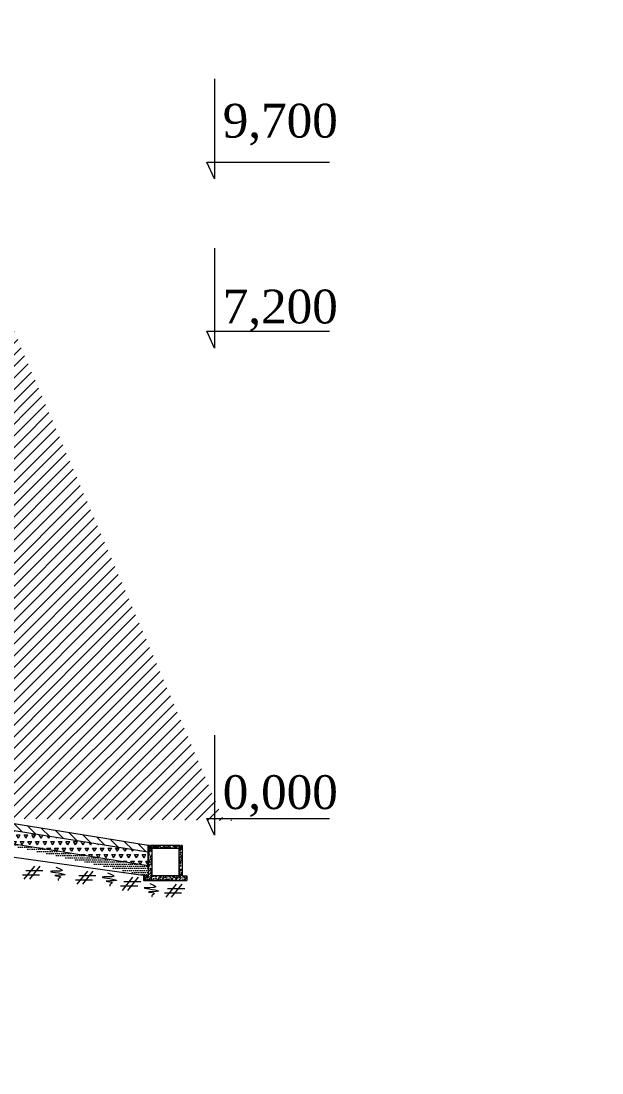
# Model space of a CAD drawing. Header units: inches. Extents: x -4475333 to 345677417, y -211198149 to 2125895.
# Drawn here: x -1927299 to -1918720, y 832717 to 848268 of the extents above; entities that cross this region are included whole.
import ezdxf

# ---------------------------------------------------------------- set-up
doc = ezdxf.new("R2010")
doc.units = ezdxf.units.IN
doc.header["$LTSCALE"] = 150
doc.header["$MEASUREMENT"] = 0
for name, color, linetype in [('C.Tiet0.3', 3, 'Continuous'), ('khung tên', 100, 'Continuous'), ('Net0.2', 4, 'Continuous'), ('Thiet bi', 7, 'Continuous'), ('vat lieu mat cat', 4, 'Continuous')]:
    doc.layers.add(name, color=color, linetype=linetype)
doc.layers.add('KHUNG BVE', color=7, linetype='Continuous', lineweight=0)
doc.layers.add('móng cột', color=7, linetype='Continuous', lineweight=50)
doc.styles.get("Standard").update_dxf_attribs({"font": 'times.ttf', "height": 100})
pattern_1 = [(50, (-1935544.114, 832384.654), (72.8736, -6.3756), [7.61997, -83.8197]), (355, (-1935544.11, 832384.654), (-14.0971, 76.4224), [6.096, -67.05576]), (100.451, (-1935538.04, 832384.12), (58.7768, 70.04643), [6.476, -71.23575]), (46.1842, (-1935544.11, 832404.97), (108.4312, -16.8169), [11.43, -125.7296]), (96.6356, (-1935535.08, 832403.57), (94.9614, 98.9699), [9.714, -106.8536]), (351.184, (-1935544.11, 832404.97), (94.9615, 98.9697), [9.144, -100.5836]), (21, (-1935533.954, 832399.894), (60.64574, -40.90606), [7.61997, -83.8197]), (326, (-1935533.95, 832399.894), (24.7207, 73.67493), [6.096, -67.05576]), (71.4514, (-1935528.9, 832396.486), (85.3663, 32.76903), [6.476, -71.23575]), (37.5, (-1935544.114, 832384.654), (1.235437, 33.821896), [0, -66.24297, 0, -68.07176, 0, -67.30976]), (7.5, (-1935544.114, 832384.654), (26.72777, 40.07209), [0, -38.81106, 0, -64.71897, 0, -25.65391]), (327.5, (-1935566.77, 832384.654), (54.236046, -2.29149), [0, -25.39991, 0, -79.24772, 0, -105.15563]), (317.5, (-1935576.93, 832384.654), (59.25146, 10.17056), [0, -33.01988, 0, -52.62861, 0, -74.67574])]
pattern_2 = [(45, (-1935544.11, 832384.65), (-101.0275, 101.0275), []), (45, (-1935476.76, 832384.65), (-101.0275, 101.0275), [])]

msp = doc.modelspace()

# ---------------------------------------------------------------- hatches: boundary and pattern name
at = {"linetype": 'ByBlock', "lineweight": 9, "ltscale": 10}
h = msp.add_hatch(dxfattribs=at)
h.set_pattern_fill('ANSI31', color=256, scale=967, style=0)
h.set_pattern_definition([(45, (-2079615.68, 952320.9), (-85.47153, 85.47153), [])])
edge = h.paths.add_edge_path()
edge.add_line((-1927719.1, 844430.4), (-1927720.7, 836449.7))
edge.add_line((-1927919, 844430.4), (-1927919, 836481.5))
edge.add_line((-1924120.6, 836449.7), (-1924319.2, 836481.5))
edge.add_line((-1927719.1, 844424.5), (-1927919.1, 844424.4))
h = msp.add_hatch(dxfattribs=at)
h.set_pattern_fill('ANSI31', color=256, scale=967, style=0)
h.set_pattern_definition([(135, (-1687928.75, 814535.67), (85.47153, 85.47153), [])])
edge = h.paths.add_edge_path()
edge.add_line((-1925419.1, 836081.5), (-1925419.1, 835981.5))
edge.add_line((-1925419.1, 836081.5), (-1927919.1, 836481.5))
edge.add_line((-1925419.1, 835981.5), (-1927919.1, 836381.5))
edge.add_line((-1927919, 836481.5), (-1927919, 836381.5))
h = msp.add_hatch(dxfattribs=at)
h.set_pattern_fill('TRIANG', color=256, scale=300, style=0)
h.set_pattern_definition([(60, (-2137713.67, 806181.23), (-56.25, 97.42786), [56.25, -56.25]), (120, (-2137713.67, 806181.23), (-112.5, 6e-08), [56.25, -56.25]), (7e-15, (-2137741.79, 806229.94), (56.25, 97.42786), [56.25, -56.25])])
edge = h.paths.add_edge_path()
edge.add_line((-1925419.1, 835781.5), (-1927919.1, 836181.5))
edge.add_line((-1925419.1, 835981.5), (-1927919.1, 836381.5))
edge.add_line((-1927919, 836381.5), (-1927919, 836181.5))
edge.add_line((-1925419.1, 835781.5), (-1925419.1, 835980.9))
at = {"layer": 'Net0.2', "lineweight": 9}
h = msp.add_hatch(dxfattribs=at)
h.set_pattern_fill('AR-CONC', color=256, scale=0.399999, style=0)
h.set_pattern_definition(pattern_1)
h.paths.add_polyline_path([(-1924849.2, 835631.5), (-1924919.2, 835631.5), (-1924919.2, 836081.5), (-1924934.5, 836081.5), (-1924934.5, 836026.9), (-1924969.2, 836026.9), (-1924969.2, 835631.5), (-1925369.1, 835631.5), (-1925369.1, 836026.9), (-1925403.8, 836026.9), (-1925403.8, 836081.5), (-1925419.1, 836081.5), (-1925419.1, 835631.5), (-1925489.1, 835631.5), (-1925489.1, 835561.5), (-1924849.2, 835561.5)])
h = msp.add_hatch(dxfattribs=at)
h.set_pattern_fill('ANSI32', color=256, scale=14.999947, style=0)
h.set_pattern_definition(pattern_2)
h.paths.add_polyline_path([(-1924849.2, 835631.5), (-1924919.2, 835631.5), (-1924919.2, 836081.5), (-1924934.5, 836081.5), (-1924934.5, 836026.9), (-1924969.2, 836026.9), (-1924969.2, 835631.5), (-1925369.1, 835631.5), (-1925369.1, 836026.9), (-1925403.8, 836026.9), (-1925403.8, 836081.5), (-1925419.1, 836081.5), (-1925419.1, 835631.5), (-1925489.1, 835631.5), (-1925489.1, 835561.5), (-1924849.2, 835561.5)])
h = msp.add_hatch(dxfattribs=at)
h.set_pattern_fill('AR-CONC', color=256, scale=0.399999, style=0)
h.set_pattern_definition(pattern_1)
h.paths.add_polyline_path([(-1924949.4, 836081.5), (-1925388.9, 836081.5), (-1925388.9, 836042.5), (-1924949.4, 836042.5)])
h = msp.add_hatch(dxfattribs=at)
h.set_pattern_fill('ANSI32', color=256, scale=14.999947, style=0)
h.set_pattern_definition(pattern_2)
h.paths.add_polyline_path([(-1924949.4, 836081.5), (-1925388.9, 836081.5), (-1925388.9, 836042.5), (-1924949.4, 836042.5)])
at = {"layer": 'vat lieu mat cat', "lineweight": 9}
h = msp.add_hatch(dxfattribs=at)
h.set_pattern_fill('DOTS', color=256, scale=500, style=0)
h.set_pattern_definition([(7e-15, (-2137713.67, 806181.23), (15.625, 31.25), [0, -31.25])])
edge = h.paths.add_edge_path()
edge.add_line((-1925419.1, 835781.5), (-1925419.1, 835631.5))
edge.add_line((-1927916.5, 835981.5), (-1925427.3, 835631.5))
edge.add_line((-1925419.1, 835781.5), (-1927919.1, 836181.5))
edge.add_line((-1927916.5, 835981.5), (-1927916.5, 836181.5))

# ---------------------------------------------------------------- linework, layer by layer
at = {"layer": 'C.Tiet0.3', "lineweight": 18}
for p, q in [((-1925403.8, 836081.5), (-1925419.1, 836081.5)), ((-1925419.1, 836081.5), (-1925419.1, 835631.5)), ((-1925403.8, 836081.5), (-1925403.8, 836026.9)), ((-1925369.1, 836026.9), (-1925403.8, 836026.9)), ((-1925388.9, 836081.5), (-1925388.9, 836042.5)), ((-1924949.4, 836081.5), (-1925388.9, 836081.5)), ((-1925388.9, 836042.5), (-1924949.4, 836042.5)), ((-1925369.1, 836026.9), (-1925369.1, 835631.5)), ((-1924934.5, 836026.9), (-1924969.2, 836026.9)), ((-1924969.2, 836026.9), (-1924969.2, 835631.5)), ((-1924949.4, 836081.5), (-1924949.4, 836042.5)), ((-1924934.5, 836081.5), (-1924934.5, 836026.9)), ((-1924919.2, 836081.5), (-1924934.5, 836081.5)), ((-1924919.2, 836081.5), (-1924919.2, 835631.5)), ((-1925489.1, 835631.5), (-1925489.1, 835561.5)), ((-1925419.1, 835631.5), (-1925489.1, 835631.5)), ((-1925419.1, 835631.5), (-1925489.1, 835631.5)), ((-1924919.2, 835561.5), (-1925489.1, 835561.5)), ((-1925489.1, 835561.5), (-1924849.2, 835561.5)), ((-1924969.2, 835631.5), (-1925369.1, 835631.5)), ((-1924919.2, 835631.5), (-1924849.2, 835631.5)), ((-1924849.2, 835631.5), (-1924849.2, 835561.5))]:
    msp.add_line(p, q, dxfattribs=at)
at = {"layer": 'KHUNG BVE', "linetype": 'Continuous', "lineweight": 18, "ltscale": 10}
for p, q in [((-1924441.7, 847412.5), (-1924441.7, 845934)), ((-1924441.7, 845934), (-1924554.6, 846181.5)), ((-1924554.6, 846181.5), (-1922743.2, 846181.5)), ((-1924441.7, 844912.5), (-1924441.7, 843434)), ((-1924441.7, 843434), (-1924554.6, 843681.5)), ((-1924554.6, 843681.5), (-1922743.2, 843681.5)), ((-1924441.7, 837712.5), (-1924441.7, 836234)), ((-1924441.7, 836234), (-1924554.6, 836481.5)), ((-1924554.6, 836481.5), (-1922743.2, 836481.5)), ((-1925419.1, 836081.5), (-1925419.1, 835981.5)), ((-1925419.1, 835781.5), (-1925419.1, 835980.9)), ((-1925419.1, 835781.5), (-1925419.1, 835631.5))]:
    msp.add_line(p, q, dxfattribs=at)
at = {"layer": 'KHUNG BVE', "color": 2, "linetype": 'Continuous', "lineweight": 18, "ltscale": 10}
for p, q in [((-1925419.1, 836081.5), (-1927919.1, 836481.5)), ((-1925419.1, 835981.5), (-1927919.1, 836381.5)), ((-1925419.1, 835781.5), (-1927919.1, 836181.5)), ((-1927916.5, 835981.5), (-1925427.3, 835631.5))]:
    msp.add_line(p, q, dxfattribs=at)
at = {"layer": 'KHUNG BVE', "lineweight": 0}
msp.add_circle((-1916098.2, 889715.1), 188435.9, dxfattribs=at)
at = {"layer": 'móng cột', "lineweight": 18}
msp.add_line((-1925419.1, 836081.5), (-1925419.1, 835781.5), dxfattribs=at)
at = {"layer": 'Net0.2', "lineweight": 18}
for p, q in [((-1924934.5, 836081.5), (-1924919.2, 836081.5)), ((-1927102, 835774), (-1927257, 835580.7)), ((-1927229.2, 835709.4), (-1926977.3, 835709.4)), ((-1927021.1, 835774), (-1927176.1, 835580.7)), ((-1927277.7, 835645.4), (-1927025.7, 835645.4)), ((-1926493.5, 835573.7), (-1926241.6, 835573.7)), ((-1926317.8, 835702.3), (-1926472.8, 835509)), ((-1926445, 835637.7), (-1926193.1, 835637.7)), ((-1926236.9, 835702.3), (-1926391.9, 835509)), ((-1925652.3, 835610.5), (-1925807.3, 835417.2)), ((-1925571.3, 835610.5), (-1925726.4, 835417.2)), ((-1925827.9, 835481.9), (-1925576, 835481.9)), ((-1925779.5, 835545.9), (-1925527.6, 835545.9)), ((-1925006.7, 835508.4), (-1925161.7, 835315.1)), ((-1925133.9, 835443.8), (-1924882, 835443.8)), ((-1924925.8, 835508.4), (-1925080.8, 835315.1)), ((-1925182.4, 835379.8), (-1924930.5, 835379.8))]:
    msp.add_line(p, q, dxfattribs=at)
for points in [[(-1926782.9, 835758.8), (-1926690.2, 835708.6), (-1926863.7, 835696.3), (-1926653, 835646.7), (-1926801.7, 835634.3), (-1926715, 835609.6), (-1926752.1, 835572.4), (-1926746, 835566.2)], [(-1926020.8, 835675), (-1925928.1, 835624.9), (-1926101.7, 835612.5), (-1925890.9, 835563), (-1926039.7, 835550.6), (-1925952.9, 835525.8), (-1925990.1, 835488.7), (-1925983.9, 835482.5)], [(-1925398.7, 835516.9), (-1925306.1, 835466.8), (-1925479.6, 835454.4), (-1925268.9, 835404.8), (-1925417.6, 835392.5), (-1925330.8, 835367.7), (-1925368, 835330.5), (-1925361.8, 835324.3)]]:
    msp.add_spline(points, degree=3, dxfattribs=at)
at = {"layer": 'Thiet bi', "color": 2, "linetype": 'ByBlock', "lineweight": 18, "ltscale": 10}
for q in [(-1925419.1, 836081.5), (-1925419.1, 835980.9)]:
    msp.add_line((-1925419.1, 835729.6), q, dxfattribs=at)

# ---------------------------------------------------------------- texts
at = {"layer": 'khung tên', "lineweight": 18, "char_height": 500, "width": 257.33, "attachment_point": 1}
for s, insert in [('{\\fTimes New Roman|b0|i0|c0|p18;9,700}', (-1924320, 847045.1)), ('{\\fTimes New Roman|b0|i0|c0|p18;7,200}', (-1924320, 844297.6)), ('{\\fTimes New Roman|b0|i0|c0|p18;0,000}', (-1924320, 837118.7))]:
    msp.add_mtext(s, dxfattribs=dict(at, insert=insert))

doc.saveas('drawing.dxf')
